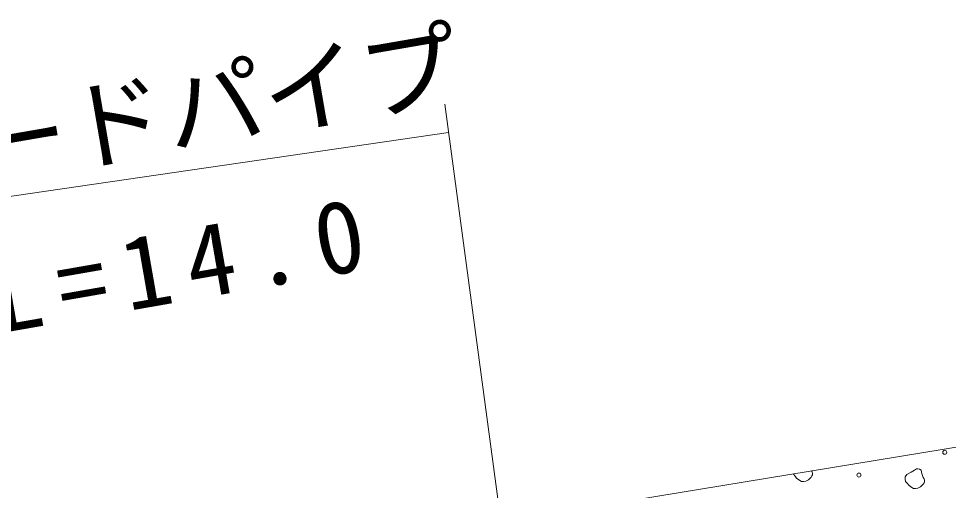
# Model space of a CAD drawing. Units: millimetres, scale not verified. Extents: x 40000 to 680000, y 20000 to 380000.
# Drawn here: x 406336 to 429761, y 315845 to 327727 of the extents above; entities that cross this region are included whole.
import ezdxf
from ezdxf.enums import TextEntityAlignment as Align

# ---------------------------------------------------------------- set-up
doc = ezdxf.new("R2010")
doc.units = ezdxf.units.MM
doc.header["$LTSCALE"] = 1000
doc.layers.add('S-BGD', color=7, linetype='Continuous', lineweight=13)
doc.styles.add('ＭＳ ゴシック', font='')
doc.styles.get('ＭＳ ゴシック').set_extended_font_data('MS Gothic')

msp = doc.modelspace()

# ---------------------------------------------------------------- linework, layer by layer
at = {"layer": 'S-BGD'}
for p, q in [((417071, 325570), (418705, 313466)), ((402979, 322794), (417167, 324860)), ((406698, 313125), (430218, 316976)), ((425859, 316250), (425856, 316262)), ((425899, 316200), (425859, 316250)), ((426313, 316337), (426328, 316312)), ((426339, 316240), (426324, 316208)), ((426328, 316312), (426337, 316267)), ((426337, 316267), (426339, 316240)), ((428672, 316183), (428717, 316248)), ((428717, 316248), (428821, 316305)), ((428821, 316305), (428906, 316358)), ((428906, 316358), (428955, 316387)), ((428955, 316387), (428994, 316388)), ((428994, 316388), (429035, 316380)), ((429035, 316380), (429072, 316352)), ((429072, 316352), (429091, 316272)), ((429091, 316272), (429109, 316216)), ((425938, 316152), (425899, 316200)), ((425990, 316108), (425938, 316152)), ((426062, 316073), (425990, 316108)), ((426109, 316070), (426062, 316073)), ((426165, 316080), (426109, 316070)), ((426236, 316114), (426165, 316080)), ((426277, 316155), (426236, 316114)), ((426301, 316182), (426277, 316155)), ((426324, 316208), (426301, 316182)), ((428668, 316125), (428672, 316183)), ((428681, 316073), (428668, 316125)), ((428722, 316023), (428681, 316073)), ((428760, 315976), (428722, 316023)), ((429124, 316005), (429100, 315978)), ((429109, 316216), (429127, 316173)), ((429147, 316032), (429124, 316005)), ((429127, 316173), (429151, 316135)), ((429162, 316063), (429147, 316032)), ((429151, 316135), (429160, 316091)), ((429160, 316091), (429162, 316063)), ((428813, 315931), (428760, 315976)), ((428885, 315896), (428813, 315931)), ((428932, 315893), (428885, 315896)), ((428988, 315904), (428932, 315893)), ((429059, 315937), (428988, 315904)), ((429100, 315978), (429059, 315937))]:
    msp.add_line(p, q, dxfattribs=at)
for centre in [(429669, 316805), (427507, 316232)]:
    msp.add_circle(centre, 49.8, dxfattribs=at)

# ---------------------------------------------------------------- texts
at = {"layer": 'S-BGD', "style": 'ＭＳ ゴシック'}
msp.add_text('ガードパイプ', height=1833, rotation=9.8, dxfattribs=at).set_placement((402882, 322613), align=Align.BOTTOM_LEFT)
at = {"layer": 'S-BGD', "insert": (405851, 319768), "char_height": 1833, "attachment_point": 7, "rotation": 9.9, "style": 'ＭＳ ゴシック'}
msp.add_mtext('\\T1.32;L=14.0', dxfattribs=at)

doc.saveas('drawing.dxf')
